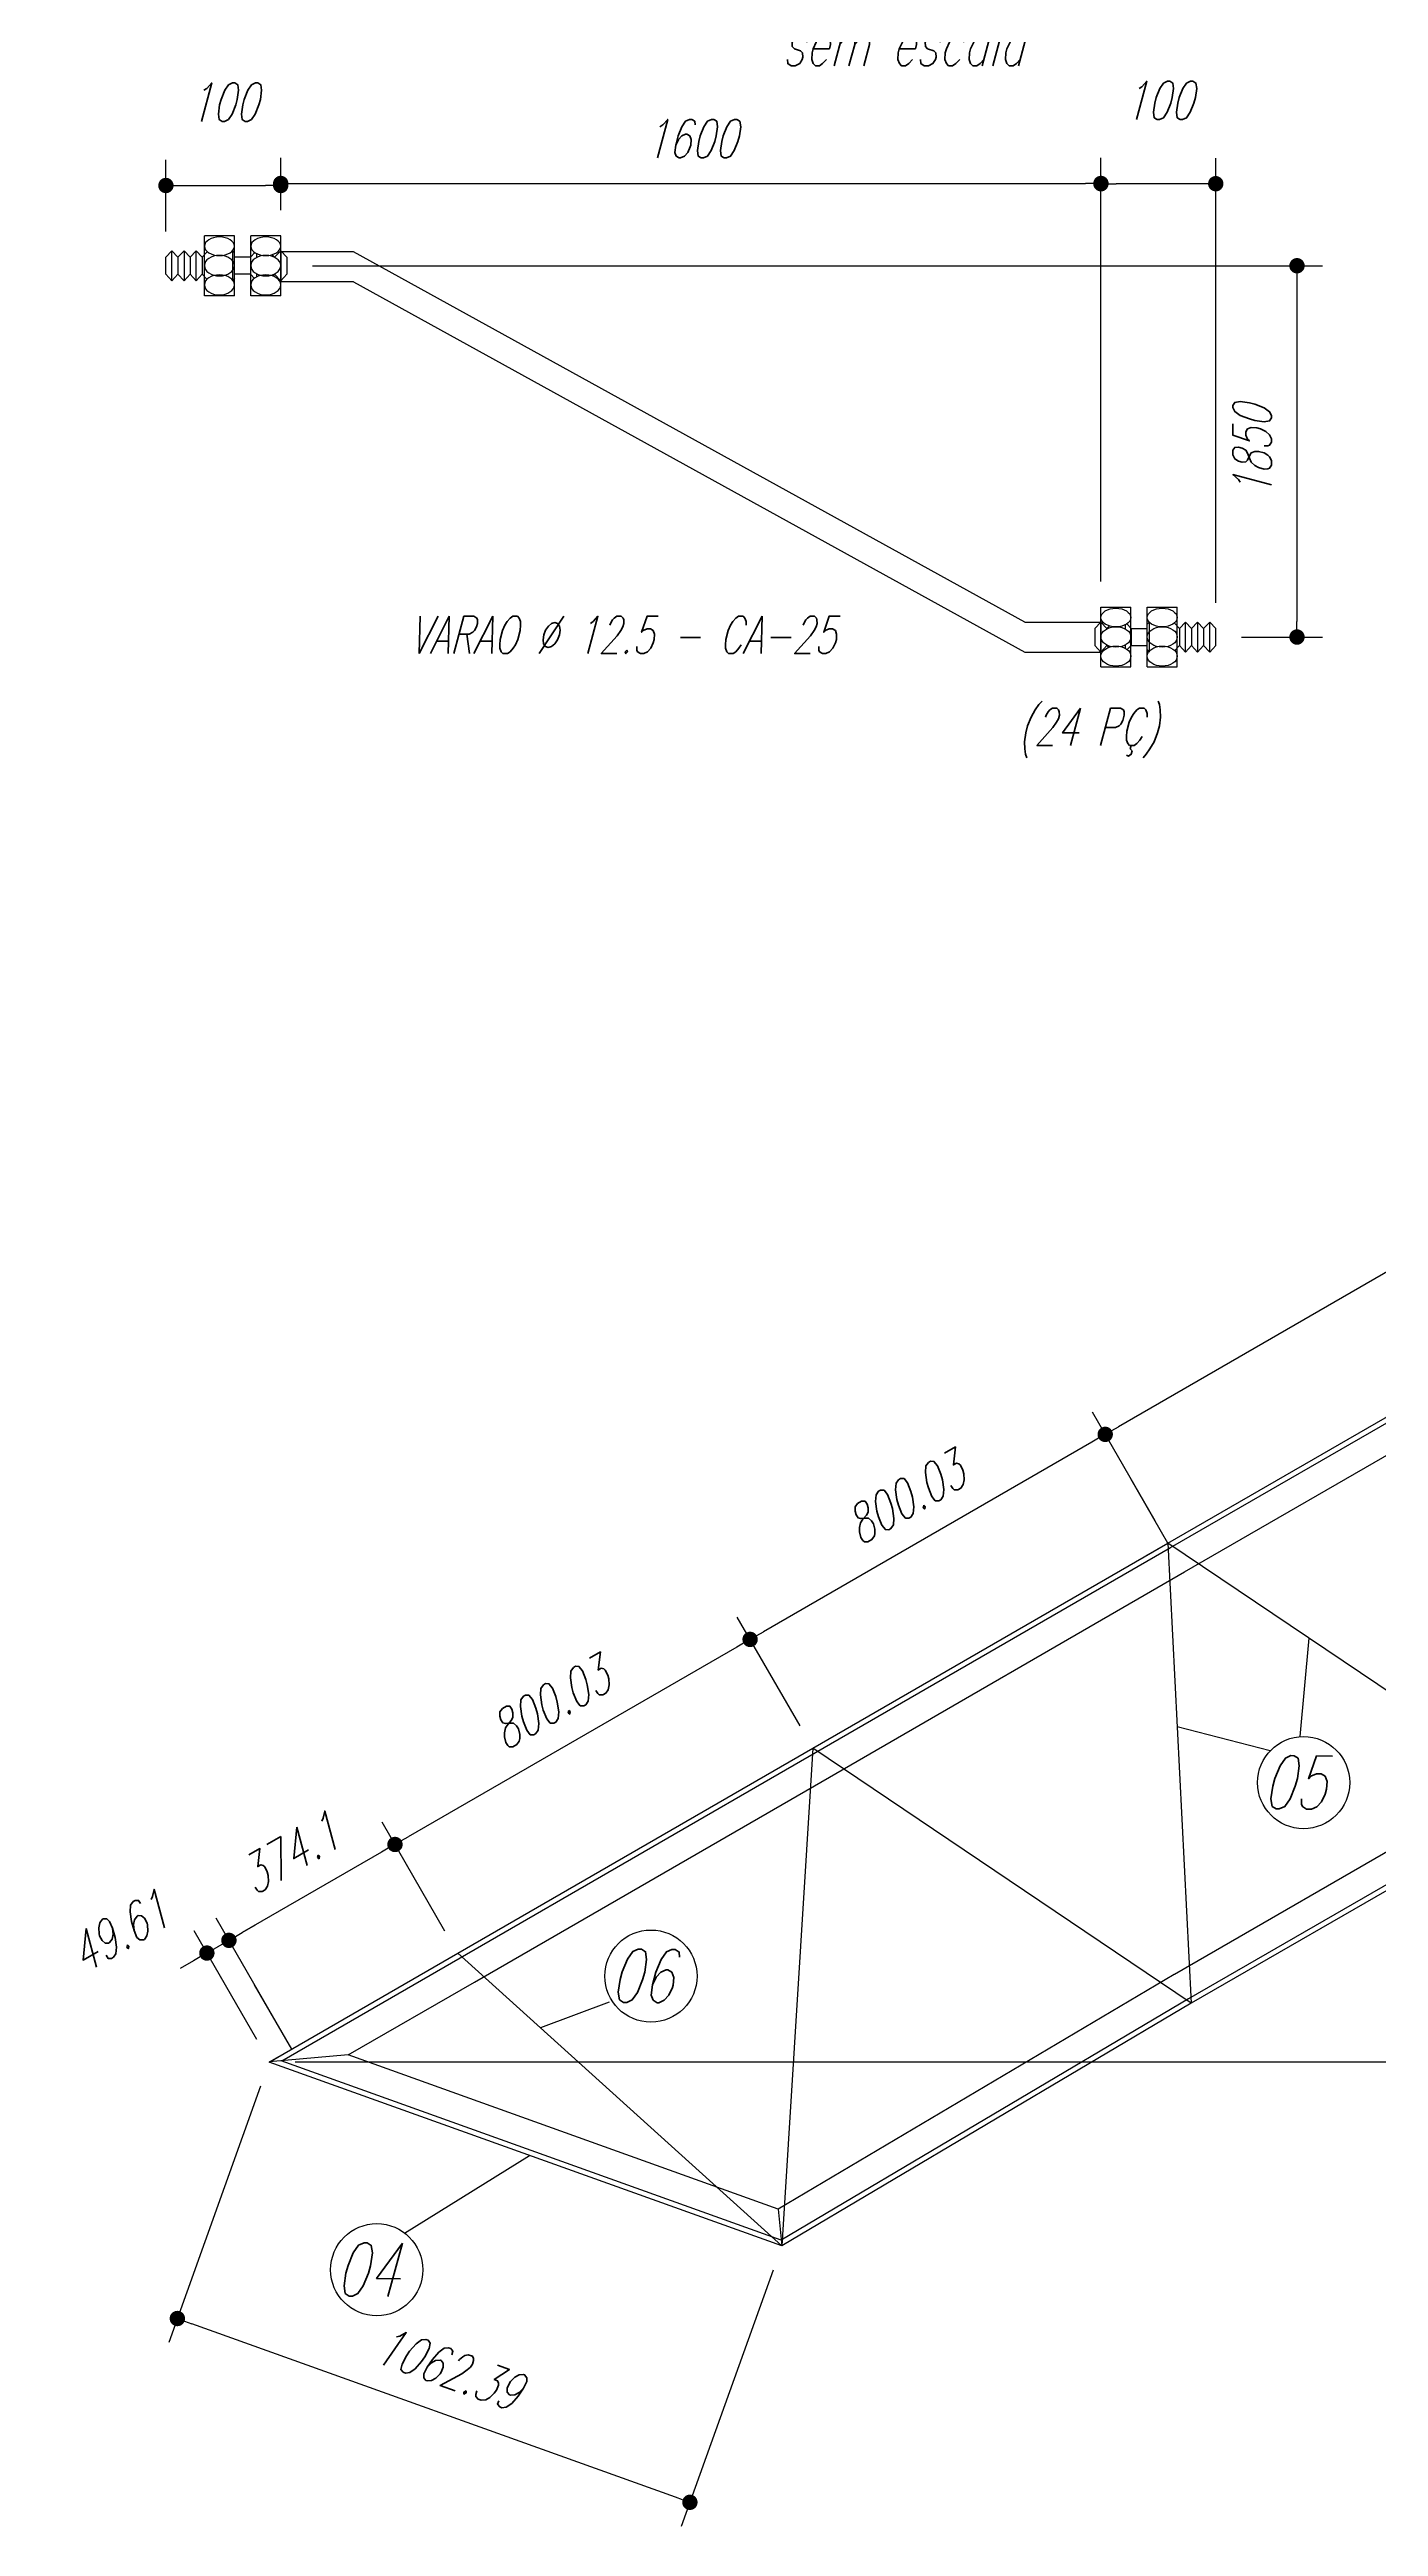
# Model space of a CAD drawing. Extents: x -187 to 453, y 281 to 902.
# Drawn here: x 382.447 to 385.04, y 458.514 to 463.345 of the extents above; entities that cross this region are included whole.
import ezdxf

# ---------------------------------------------------------------- set-up
doc = ezdxf.new("R2010")
doc.units = 0
doc.header["$MEASUREMENT"] = 0
doc.header["$PDMODE"] = 35
doc.linetypes.add('CENTER', pattern=[2, 1.25, -0.25, 0.25, -0.25])
doc.layers.get('DEFPOINTS').update_dxf_attribs({"linetype": 'CONTINUOUS'})
for name, color, linetype in [('CARGAS', 3, 'CONTINUOUS'), ('COTA', 1, 'CONTINUOUS'), ('EIXO', 6, 'CENTER'), ('FORMA', 2, 'CONTINUOUS'), ('LAYER3', 3, 'CONTINUOUS'), ('NPILAR', 4, 'CONTINUOUS'), ('PAREDE', 3, 'CONTINUOUS'), ('PINTADO', 10, 'CONTINUOUS'), ('TEXTO1', 1, 'CONTINUOUS')]:
    doc.layers.add(name, color=color, linetype=linetype)
doc.styles.add('E120', font='romans.shx', dxfattribs={"width": 0.7, "oblique": 15, "height": 0.15})
doc.styles.add('E140', font='romans.shx', dxfattribs={"width": 0.7, "oblique": 15, "height": 0.175})
doc.styles.add('style1', font='romans.shx', dxfattribs={"width": 0.7, "oblique": 15, "height": 0.05})
doc.dimstyles.get("Standard").update_dxf_attribs({"dimtxt": 0.18, "dimasz": 0.18, "dimexe": 0.18, "dimexo": 0.0625, "dimgap": 0.09, "dimtad": 0, "dimtih": 1, "dimtoh": 1, "dimdec": 4, "dimzin": 0, "dimdsep": 46, "dimtxsty": 'Standard', "dimcen": 0.09, "dimadec": 0, "dimazin": 0, "dimtfac": 1, "dimtdec": 4, "dimtofl": 0, "dimtmove": 0, "dimatfit": 3, "dimfxl": 1, "dimtolj": 1, "dimtzin": 0, "dimarcsym": 0})

# ---------------------------------------------------------------- blocks, each defined once
blk = doc.blocks.new('DOT')
at = {"layer": 'CARGAS', "color": 0, "linetype": 'ByBlock'}
blk.add_line((-0.5, 0), (-1, 0), dxfattribs=at)
at = {"layer": 'CARGAS', "color": 0, "linetype": 'ByBlock', "const_width": 0.5}
blk.add_lwpolyline([(-0.25, 0, 1), (0.25, 0, 1)], format="xyb", close=True, dxfattribs=at)
blk = doc.blocks.new('*D4')
at = {"layer": 'COTA', "linetype": 'Continuous', "lineweight": -2, "transparency": 16777216}
for p, q in [((386.683, 461.6754), (386.5605, 461.8876)), ((386.5596, 461.8292), (384.5329, 460.6593)), ((384.6044, 460.4755), (384.4819, 460.6876))]:
    blk.add_line(p, q, dxfattribs=at)
at = {"layer": 'DEFPOINTS', "color": 0, "linetype": 'Continuous', "transparency": 16777216}
for p in [(386.708, 461.6321), (384.5069, 460.6443), (384.6294, 460.4322)]:
    blk.add_point(p, dxfattribs=at)
at = {"layer": 'COTA', "linetype": 'Continuous', "lineweight": -2, "transparency": 16777216, "xscale": 0.03, "yscale": 0.03, "zscale": 0.03}
for p, rotation in [((386.5855, 461.8442), 29.99644843980676), ((384.5069, 460.6443), 209.9964484398068)]:
    blk.add_blockref('DOT', p, dxfattribs=dict(at, rotation=rotation))
at = {"layer": 'COTA', "color": 2, "linetype": 'Continuous', "transparency": 16777216, "insert": (385.5025, 461.3201), "char_height": 0.075, "attachment_point": 5, "rotation": 29.9964, "style": 'style1'}
blk.add_mtext('\\A1;2400.09', dxfattribs=at)
blk = doc.blocks.new('*D5')
at = {"layer": 'COTA', "linetype": 'Continuous', "lineweight": -2, "transparency": 16777216}
for p, q in [((382.8947, 459.4885), (382.7722, 459.7007)), ((382.8517, 459.4637), (382.7292, 459.6759)), ((382.7972, 459.6574), (382.7542, 459.6326)), ((382.8232, 459.6724), (382.8492, 459.6874)), ((382.7282, 459.6176), (382.7023, 459.6026))]:
    blk.add_line(p, q, dxfattribs=at)
at = {"layer": 'DEFPOINTS', "color": 0, "linetype": 'Continuous', "transparency": 16777216}
for p in [(382.7542, 459.6326), (382.8767, 459.4204), (382.9197, 459.4452)]:
    blk.add_point(p, dxfattribs=at)
at = {"layer": 'COTA', "linetype": 'Continuous', "lineweight": -2, "transparency": 16777216, "xscale": 0.03, "yscale": 0.03, "zscale": 0.03}
for p, rotation in [((382.7542, 459.6326), 29.99644843980677), ((382.7972, 459.6574), 209.9964484398068)]:
    blk.add_blockref('DOT', p, dxfattribs=dict(at, rotation=rotation))
at = {"layer": 'COTA', "color": 2, "linetype": 'Continuous', "transparency": 16777216, "insert": (382.5825, 459.6737), "char_height": 0.075, "attachment_point": 5, "rotation": 29.9964, "style": 'style1'}
blk.add_mtext('\\A1;49.61', dxfattribs=at)
blk = doc.blocks.new('*D15')
at = {"layer": 'COTA', "linetype": 'Continuous', "lineweight": -2, "transparency": 16777216}
for p, q in [((395.8268, 465.5352), (396.5202, 465.5352)), ((396.4702, 465.5052), (396.4702, 459.4502)), ((382.9264, 459.4202), (396.5202, 459.4202))]:
    blk.add_line(p, q, dxfattribs=at)
at = {"layer": 'DEFPOINTS', "color": 0, "linetype": 'Continuous', "transparency": 16777216}
for p in [(395.7768, 465.5352), (382.8764, 459.4202), (396.4702, 459.4202)]:
    blk.add_point(p, dxfattribs=at)
at = {"layer": 'COTA', "linetype": 'Continuous', "lineweight": -2, "transparency": 16777216, "xscale": 0.03, "yscale": 0.03, "zscale": 0.03}
for p, rotation in [((396.4702, 465.5352), 90), ((396.4702, 459.4202), 270)]:
    blk.add_blockref('DOT', p, dxfattribs=dict(at, rotation=rotation))
at = {"layer": 'COTA', "color": 2, "linetype": 'Continuous', "transparency": 16777216, "insert": (396.3827, 462.4777), "char_height": 0.075, "attachment_point": 5, "rotation": 90, "style": 'style1'}
blk.add_mtext('\\A1;6114.95', dxfattribs=at)
blk = doc.blocks.new('*D16')
at = {"layer": 'COTA', "linetype": 'Continuous', "lineweight": -2, "transparency": 16777216}
for p, q in [((384.6044, 460.4755), (384.4819, 460.6876)), ((384.4809, 460.6293), (383.84, 460.2594)), ((383.9115, 460.0755), (383.7891, 460.2877))]:
    blk.add_line(p, q, dxfattribs=at)
at = {"layer": 'DEFPOINTS', "color": 0, "linetype": 'Continuous', "transparency": 16777216}
for p in [(384.6294, 460.4322), (383.8141, 460.2444), (383.9365, 460.0322)]:
    blk.add_point(p, dxfattribs=at)
at = {"layer": 'COTA', "linetype": 'Continuous', "lineweight": -2, "transparency": 16777216, "xscale": 0.03, "yscale": 0.03, "zscale": 0.03}
for p, rotation in [((384.5069, 460.6443), 29.99644843984241), ((383.8141, 460.2444), 209.9964484398423)]:
    blk.add_blockref('DOT', p, dxfattribs=dict(at, rotation=rotation))
at = {"layer": 'COTA', "color": 2, "linetype": 'Continuous', "transparency": 16777216, "insert": (384.1167, 460.5201), "char_height": 0.075, "attachment_point": 5, "rotation": 29.9964, "style": 'style1'}
blk.add_mtext('\\A1;800.03', dxfattribs=at)
blk = doc.blocks.new('*D17')
at = {"layer": 'COTA', "linetype": 'Continuous', "lineweight": -2, "transparency": 16777216}
for p, q in [((383.9115, 460.0755), (383.7891, 460.2877)), ((383.7881, 460.2294), (383.1472, 459.8594)), ((383.2186, 459.6756), (383.0962, 459.8877))]:
    blk.add_line(p, q, dxfattribs=at)
at = {"layer": 'DEFPOINTS', "color": 0, "linetype": 'Continuous', "transparency": 16777216}
for p in [(383.9365, 460.0322), (383.1212, 459.8444), (383.2436, 459.6323)]:
    blk.add_point(p, dxfattribs=at)
at = {"layer": 'COTA', "linetype": 'Continuous', "lineweight": -2, "transparency": 16777216, "xscale": 0.03, "yscale": 0.03, "zscale": 0.03}
for p, rotation in [((383.8141, 460.2444), 29.99644843981107), ((383.1212, 459.8444), 209.996448439811)]:
    blk.add_blockref('DOT', p, dxfattribs=dict(at, rotation=rotation))
at = {"layer": 'COTA', "color": 2, "linetype": 'Continuous', "transparency": 16777216, "insert": (383.4239, 460.1201), "char_height": 0.075, "attachment_point": 5, "rotation": 29.9964, "style": 'style1'}
blk.add_mtext('\\A1;800.03', dxfattribs=at)
blk = doc.blocks.new('*D18')
at = {"layer": 'COTA', "linetype": 'Continuous', "lineweight": -2, "transparency": 16777216}
for p, q in [((383.2186, 459.6756), (383.0962, 459.8877)), ((383.0952, 459.8294), (382.8232, 459.6724)), ((382.8947, 459.4885), (382.7722, 459.7007))]:
    blk.add_line(p, q, dxfattribs=at)
at = {"layer": 'DEFPOINTS', "color": 0, "linetype": 'Continuous', "transparency": 16777216}
for p in [(382.7972, 459.6574), (383.2436, 459.6323), (382.9197, 459.4452)]:
    blk.add_point(p, dxfattribs=at)
at = {"layer": 'COTA', "linetype": 'Continuous', "lineweight": -2, "transparency": 16777216, "xscale": 0.03, "yscale": 0.03, "zscale": 0.03}
for p, rotation in [((383.1212, 459.8444), 29.99644843980292), ((382.7972, 459.6574), 209.9964484398029)]:
    blk.add_blockref('DOT', p, dxfattribs=dict(at, rotation=rotation))
at = {"layer": 'COTA', "color": 2, "linetype": 'Continuous', "transparency": 16777216, "insert": (382.9154, 459.8266), "char_height": 0.075, "attachment_point": 5, "rotation": 29.9964, "style": 'style1'}
blk.add_mtext('\\A1;374.1', dxfattribs=at)
blk = doc.blocks.new('*D66')
at = {"layer": 'COTA', "linetype": 'Continuous', "lineweight": -2, "transparency": 16777216}
for p, q in [((384.4986, 462.3079), (384.4986, 463.1337)), ((384.7226, 462.266), (384.7226, 463.1337)), ((384.6926, 463.0837), (384.5286, 463.0837))]:
    blk.add_line(p, q, dxfattribs=at)
at = {"layer": 'DEFPOINTS', "color": 0, "linetype": 'Continuous', "transparency": 16777216}
for p in [(384.4986, 463.0837), (384.4986, 462.2579), (384.7226, 462.216)]:
    blk.add_point(p, dxfattribs=at)
at = {"layer": 'COTA', "linetype": 'Continuous', "lineweight": -2, "transparency": 16777216, "xscale": 0.03, "yscale": 0.03, "zscale": 0.03, "rotation": 180}
blk.add_blockref('DOT', (384.4986, 463.0837), dxfattribs=at)
at = {"layer": 'COTA', "linetype": 'Continuous', "lineweight": -2, "transparency": 16777216, "xscale": 0.03, "yscale": 0.03, "zscale": 0.03}
blk.add_blockref('DOT', (384.7226, 463.0837), dxfattribs=at)
at = {"layer": 'COTA', "color": 2, "linetype": 'Continuous', "transparency": 16777216, "insert": (384.6106, 463.2462), "char_height": 0.075, "attachment_point": 5, "style": 'style1'}
blk.add_mtext('\\A1;100', dxfattribs=at)
blk = doc.blocks.new('*D67')
at = {"layer": 'COTA', "linetype": 'Continuous', "lineweight": -2, "transparency": 16777216}
for p, q in [((382.6743, 462.9902), (382.6743, 463.1302)), ((382.8983, 463.0321), (382.8983, 463.1302)), ((382.7043, 463.0802), (382.8683, 463.0802))]:
    blk.add_line(p, q, dxfattribs=at)
at = {"layer": 'DEFPOINTS', "color": 0, "linetype": 'Continuous', "transparency": 16777216}
for p in [(382.8983, 463.0802), (382.8983, 462.9821), (382.6743, 462.9402)]:
    blk.add_point(p, dxfattribs=at)
at = {"layer": 'COTA', "linetype": 'Continuous', "lineweight": -2, "transparency": 16777216, "xscale": 0.03, "yscale": 0.03, "zscale": 0.03, "rotation": 180}
blk.add_blockref('DOT', (382.6743, 463.0802), dxfattribs=at)
at = {"layer": 'COTA', "linetype": 'Continuous', "lineweight": -2, "transparency": 16777216, "xscale": 0.03, "yscale": 0.03, "zscale": 0.03}
blk.add_blockref('DOT', (382.8983, 463.0802), dxfattribs=at)
at = {"layer": 'COTA', "color": 2, "linetype": 'Continuous', "transparency": 16777216, "insert": (382.7863, 463.2427), "char_height": 0.075, "attachment_point": 5, "style": 'style1'}
blk.add_mtext('\\A1;100', dxfattribs=at)
blk = doc.blocks.new('*D68')
at = {"layer": 'COTA', "linetype": 'Continuous', "lineweight": -2, "transparency": 16777216}
for p, q in [((382.8983, 463.0908), (382.8983, 463.1342)), ((384.4986, 462.3983), (384.4986, 463.1342)), ((382.9283, 463.0842), (384.4686, 463.0842))]:
    blk.add_line(p, q, dxfattribs=at)
at = {"layer": 'DEFPOINTS', "color": 0, "linetype": 'Continuous', "transparency": 16777216}
for p in [(384.4986, 463.0842), (382.8983, 463.0408), (384.4986, 462.3483)]:
    blk.add_point(p, dxfattribs=at)
at = {"layer": 'COTA', "linetype": 'Continuous', "lineweight": -2, "transparency": 16777216, "xscale": 0.03, "yscale": 0.03, "zscale": 0.03, "rotation": 180}
blk.add_blockref('DOT', (382.8983, 463.0842), dxfattribs=at)
at = {"layer": 'COTA', "linetype": 'Continuous', "lineweight": -2, "transparency": 16777216, "xscale": 0.03, "yscale": 0.03, "zscale": 0.03}
blk.add_blockref('DOT', (384.4986, 463.0842), dxfattribs=at)
at = {"layer": 'COTA', "color": 2, "linetype": 'Continuous', "transparency": 16777216, "insert": (383.6984, 463.1717), "char_height": 0.075, "attachment_point": 5, "style": 'style1'}
blk.add_mtext('\\A1;1600', dxfattribs=at)
blk = doc.blocks.new('*D72')
at = {"layer": 'COTA', "linetype": 'Continuous', "lineweight": -2, "transparency": 16777216}
for p, q in [((382.96, 462.9237), (384.9311, 462.9237)), ((384.8811, 462.8937), (384.8811, 462.2295)), ((384.7726, 462.1995), (384.9311, 462.1995))]:
    blk.add_line(p, q, dxfattribs=at)
at = {"layer": 'DEFPOINTS', "color": 0, "linetype": 'Continuous', "transparency": 16777216}
for p in [(382.91, 462.9237), (384.7226, 462.1995), (384.8811, 462.1995)]:
    blk.add_point(p, dxfattribs=at)
at = {"layer": 'COTA', "linetype": 'Continuous', "lineweight": -2, "transparency": 16777216, "xscale": 0.03, "yscale": 0.03, "zscale": 0.03}
for p, rotation in [((384.8811, 462.9237), 90), ((384.8811, 462.1995), 270)]:
    blk.add_blockref('DOT', p, dxfattribs=dict(at, rotation=rotation))
at = {"layer": 'COTA', "color": 2, "linetype": 'Continuous', "transparency": 16777216, "insert": (384.7936, 462.5616), "char_height": 0.075, "attachment_point": 5, "rotation": 90, "style": 'style1'}
blk.add_mtext('\\A1;1850', dxfattribs=at)
blk = doc.blocks.new('*D106')
at = {"layer": 'COTA', "linetype": 'Continuous', "lineweight": -2, "transparency": 16777216}
for p, q in [((382.859, 459.3729), (382.6797, 458.8728)), ((383.8591, 459.0143), (383.6797, 458.5142)), ((383.6684, 458.5714), (382.7248, 458.9097))]:
    blk.add_line(p, q, dxfattribs=at)
at = {"layer": 'DEFPOINTS', "color": 0, "linetype": 'Continuous', "transparency": 16777216}
for p in [(382.8759, 459.42), (383.8759, 459.0614), (382.6966, 458.9198)]:
    blk.add_point(p, dxfattribs=at)
at = {"layer": 'COTA', "linetype": 'Continuous', "lineweight": -2, "transparency": 16777216, "xscale": 0.03, "yscale": 0.03, "zscale": 0.03}
for p, rotation in [((382.6966, 458.9198), 160.2732837869442), ((383.6966, 458.5613), 340.2732837869442)]:
    blk.add_blockref('DOT', p, dxfattribs=dict(at, rotation=rotation))
at = {"layer": 'COTA', "color": 2, "linetype": 'Continuous', "transparency": 16777216, "insert": (383.2261, 458.8229), "char_height": 0.075, "attachment_point": 5, "rotation": 340.2733, "style": 'style1'}
blk.add_mtext('\\A1;1062.39', dxfattribs=at)

msp = doc.modelspace()

# ---------------------------------------------------------------- linework, layer by layer
at = {"layer": 'COTA', "linetype": 'Continuous'}
for p, q in [((384.88740996, 460.05468922), (384.90456569, 460.24665398)), ((384.82862469, 460.02677564), (384.64742393, 460.07383799)), ((383.53892286, 459.53659698), (383.40483847, 459.48671184)), ((383.14007003, 459.08648047), (383.38356346, 459.23792742))]:
    msp.add_line(p, q, dxfattribs=at)
at = {"layer": 'EIXO', "color": 6, "linetype": 'ByBlock', "ltscale": 0.5}
for centre in [(384.89397199, 459.96501285), (383.62063902, 459.58765102), (383.08560666, 459.01493571)]:
    msp.add_circle(centre, 0.08991614, dxfattribs=at)
at = {"layer": 'FORMA', "linetype": 'ByBlock'}
for p, q in [((382.80782962, 462.86531017), (382.80782962, 462.98212895)), ((382.83984265, 462.86531017), (382.83984265, 462.98212895)), ((382.839314, 462.94020412), (382.80782962, 462.94020412)), ((382.839314, 462.907235), (382.80782962, 462.907235)), ((384.55701615, 462.14110839), (384.55701615, 462.25792716)), ((384.58902918, 462.14110839), (384.58902918, 462.25792716)), ((384.5575448, 462.21600233), (384.58902918, 462.21600233)), ((384.5575448, 462.18303322), (384.58902918, 462.18303322))]:
    msp.add_line(p, q, dxfattribs=at)
at = {"layer": 'FORMA', "linetype": 'Continuous'}
for p, q in [((384.62938261, 460.43220133), (385.32225507, 460.83217417)), ((384.63438227, 460.42354043), (385.32725473, 460.82351326)), ((384.66188041, 460.37590545), (385.35475286, 460.77587828)), ((383.93651016, 460.0322285), (384.62938261, 460.43220133)), ((383.94150982, 460.02356759), (384.63438227, 460.42354043)), ((385.36744418, 459.93454948), (384.62938261, 460.43220133)), ((384.62938261, 460.43220133), (384.67457236, 459.53457556)), ((383.96900795, 459.97593261), (384.66188041, 460.37590545)), ((383.24363771, 459.63225566), (383.93651016, 460.0322285)), ((383.93651016, 460.0322285), (383.87593066, 459.06137538)), ((384.67457236, 459.53457556), (383.93651016, 460.0322285)), ((383.24863737, 459.62359476), (383.94150982, 460.02356759)), ((385.3349463, 459.99084531), (384.64207448, 459.59087139)), ((383.2761355, 459.57595978), (383.96900795, 459.97593261)), ((385.36244451, 459.94321038), (384.66957268, 459.54323645)), ((385.36744418, 459.93454948), (384.67457236, 459.53457556)), ((382.87589121, 459.41996751), (383.24363771, 459.63225566)), ((382.90021376, 459.42246109), (383.24863737, 459.62359476)), ((383.87593066, 459.06137538), (383.24363771, 459.63225566)), ((383.02988135, 459.43380523), (383.2761355, 459.57595978)), ((384.64143747, 459.59049883), (383.86909561, 459.13288147)), ((384.66947468, 459.54317914), (383.87487912, 459.07237631)), ((384.67457236, 459.53457556), (383.87593066, 459.06137538)), ((383.87593066, 459.06137538), (382.87589121, 459.41996751)), ((383.02988135, 459.43380523), (382.87663783, 459.42039852)), ((383.87487912, 459.07237631), (382.89888832, 459.42234513)), ((383.86909561, 459.13288147), (383.02988135, 459.43380523)), ((383.86909561, 459.13288147), (383.87593066, 459.06137538))]:
    msp.add_line(p, q, dxfattribs=at)
at = {"layer": 'LAYER3', "linetype": 'Continuous'}
for points in [[(384.58608297, 460.40719457), (384.62938261, 460.43220133), (384.556863, 460.55777029)], [(382.87635788, 459.42020879), (382.91965753, 459.44521555), (382.84713791, 459.57078451)]]:
    msp.add_lwpolyline(points, dxfattribs=at)
at = {"layer": 'NPILAR', "ltscale": 0.5, "extrusion": (0, 0, -1)}
for centre, ratio in [((382.77870525, 462.96172292), 0.6220551187), ((382.86912767, 462.96172292), 0.6220551187), ((382.77862493, 462.92389928), 0.6855584596), ((382.86904735, 462.92389928), 0.6855584596), ((382.77862493, 462.88643715), 0.6695131768), ((382.86904735, 462.88643715), 0.6695131768)]:
    msp.add_ellipse(centre, major_axis=(0.02920469, 0), ratio=ratio, dxfattribs=at)
at = {"layer": 'NPILAR', "ltscale": 0.5}
for centre, ratio in [((384.52773113, 462.23752114), 0.6220551187), ((384.61815355, 462.23752114), 0.6220551187), ((384.52781145, 462.1996975), 0.6855584596), ((384.61823387, 462.1996975), 0.6855584596), ((384.52781145, 462.16223536), 0.6695131768), ((384.61823387, 462.16223536), 0.6695131768)]:
    msp.add_ellipse(centre, major_axis=(-0.02920469, 0), ratio=ratio, dxfattribs=at)
at = {"layer": 'PAREDE', "ltscale": 0.5}
for p, q in [((382.6742875, 462.94020412), (382.6860751, 462.95292425)), ((382.6742875, 462.907235), (382.6742875, 462.94020412)), ((382.69786271, 462.94020412), (382.6860751, 462.95292425)), ((382.6860751, 462.89451487), (382.6860751, 462.95292425)), ((382.69786271, 462.94020412), (382.70965032, 462.95292425)), ((382.69786271, 462.94020412), (382.69786271, 462.907235)), ((382.72143793, 462.94020412), (382.70965032, 462.95292425)), ((382.70965032, 462.95292425), (382.70965032, 462.89451487)), ((382.72143793, 462.94020412), (382.73322553, 462.95292425)), ((382.72143793, 462.94020412), (382.72143793, 462.907235)), ((382.74501314, 462.94020412), (382.73322553, 462.95292425)), ((382.73322553, 462.89451487), (382.73322553, 462.95292425)), ((382.74501314, 462.94020412), (382.75506746, 462.95105384)), ((382.74501314, 462.94020412), (382.74501314, 462.907235)), ((382.80782962, 462.94873899), (382.80395118, 462.95292425)), ((382.80395118, 462.95292425), (382.80395118, 462.89451487)), ((382.839314, 462.94020412), (382.84777181, 462.94933103)), ((382.839314, 462.94020412), (382.839314, 462.907235)), ((382.85110161, 462.94742952), (382.85110161, 462.93969489)), ((382.86029733, 462.94300105), (382.85866582, 462.94476163)), ((382.87467682, 462.94354532), (382.87467682, 462.94388695)), ((382.88646443, 462.94020412), (382.88171449, 462.94532984)), ((382.88646443, 462.94020412), (382.89825204, 462.95292425)), ((382.88646443, 462.94020412), (382.88646443, 462.93997061)), ((382.91003965, 462.94020412), (382.89825204, 462.95292425)), ((382.89825204, 462.95292425), (382.89825204, 462.89451487)), ((382.91003965, 462.94020412), (382.91003965, 462.907235)), ((382.6742875, 462.907235), (382.6860751, 462.89451487)), ((382.69786271, 462.907235), (382.6860751, 462.89451487)), ((382.69786271, 462.907235), (382.70965032, 462.89451487)), ((382.72143793, 462.907235), (382.70965032, 462.89451487)), ((382.72143793, 462.907235), (382.73322553, 462.89451487)), ((382.74501314, 462.907235), (382.73322553, 462.89451487)), ((382.74501314, 462.907235), (382.75427874, 462.8972364)), ((382.80782962, 462.89870013), (382.80395118, 462.89451487)), ((382.839314, 462.907235), (382.84682809, 462.89912647)), ((382.85110161, 462.90810367), (382.85110161, 462.90186306)), ((382.88646443, 462.907235), (382.88308153, 462.90358447)), ((382.88646443, 462.90782795), (382.88646443, 462.907235)), ((382.88646443, 462.907235), (382.89825204, 462.89451487)), ((382.91003965, 462.907235), (382.89825204, 462.89451487)), ((384.48681915, 462.21600233), (384.49860676, 462.22872247)), ((384.48681915, 462.21600233), (384.48681915, 462.18303322)), ((384.51039437, 462.21600233), (384.49860676, 462.22872247)), ((384.49860676, 462.22872247), (384.49860676, 462.17031308)), ((384.51039437, 462.21600233), (384.51514431, 462.22112805)), ((384.51039437, 462.21600233), (384.51039437, 462.21576882)), ((384.52218197, 462.21934354), (384.52218197, 462.21968517)), ((384.53656147, 462.21879927), (384.53819298, 462.22055985)), ((384.54575719, 462.22322773), (384.54575719, 462.21549311)), ((384.5575448, 462.21600233), (384.54908698, 462.22512925)), ((384.5575448, 462.21600233), (384.5575448, 462.18303322)), ((384.58902918, 462.2245372), (384.59290762, 462.22872247)), ((384.59290762, 462.22872247), (384.59290762, 462.17031308)), ((384.65184566, 462.21600233), (384.64179134, 462.22685205)), ((384.65184566, 462.21600233), (384.66363326, 462.22872247)), ((384.65184566, 462.21600233), (384.65184566, 462.18303322)), ((384.67542087, 462.21600233), (384.66363326, 462.22872247)), ((384.66363326, 462.17031308), (384.66363326, 462.22872247)), ((384.67542087, 462.21600233), (384.68720848, 462.22872247)), ((384.67542087, 462.21600233), (384.67542087, 462.18303322)), ((384.69899609, 462.21600233), (384.68720848, 462.22872247)), ((384.68720848, 462.22872247), (384.68720848, 462.17031308)), ((384.69899609, 462.21600233), (384.71078369, 462.22872247)), ((384.69899609, 462.21600233), (384.69899609, 462.18303322)), ((384.7225713, 462.21600233), (384.71078369, 462.22872247)), ((384.71078369, 462.17031308), (384.71078369, 462.22872247)), ((384.7225713, 462.18303322), (384.7225713, 462.21600233)), ((384.48681915, 462.18303322), (384.49860676, 462.17031308)), ((384.51039437, 462.18303322), (384.49860676, 462.17031308)), ((384.51039437, 462.18362617), (384.51039437, 462.18303322)), ((384.51039437, 462.18303322), (384.51377727, 462.17938269)), ((384.54575719, 462.18390189), (384.54575719, 462.17766128)), ((384.5575448, 462.18303322), (384.55003071, 462.17492469)), ((384.58902918, 462.17449835), (384.59290762, 462.17031308)), ((384.65184566, 462.18303322), (384.64258006, 462.17303461)), ((384.65184566, 462.18303322), (384.66363326, 462.17031308)), ((384.67542087, 462.18303322), (384.66363326, 462.17031308)), ((384.67542087, 462.18303322), (384.68720848, 462.17031308)), ((384.69899609, 462.18303322), (384.68720848, 462.17031308)), ((384.69899609, 462.18303322), (384.71078369, 462.17031308)), ((384.7225713, 462.18303322), (384.71078369, 462.17031308))]:
    msp.add_line(p, q, dxfattribs=at)
at = {"layer": 'PAREDE', "color": 2, "ltscale": 0.5}
for p, q in [((383.04016265, 462.95067608), (382.89805729, 462.95067608)), ((384.34998798, 462.22872247), (383.04016265, 462.95067608)), ((383.04016265, 462.8922667), (382.89805729, 462.8922667)), ((383.04016265, 462.8922667), (384.34998798, 462.17031308)), ((384.34998798, 462.22872247), (384.49860676, 462.22872247)), ((384.34998798, 462.17031308), (384.49860676, 462.17031308))]:
    msp.add_line(p, q, dxfattribs=at)
at = {"layer": 'PINTADO', "ltscale": 0.5}
for p, q in [((382.74942023, 462.86531017), (382.74942023, 462.98212895)), ((382.80782962, 462.98212895), (382.74942023, 462.98212895)), ((382.89825204, 462.98212895), (382.83984265, 462.98212895)), ((382.89825204, 462.86531017), (382.89825204, 462.98212895)), ((382.80782962, 462.86531017), (382.74942023, 462.86531017)), ((382.89825204, 462.86531017), (382.83984265, 462.86531017)), ((384.49860676, 462.14110839), (384.49860676, 462.25792716)), ((384.49860676, 462.25792716), (384.55701615, 462.25792716)), ((384.58902918, 462.25792716), (384.64743856, 462.25792716)), ((384.64743856, 462.14110839), (384.64743856, 462.25792716)), ((384.49860676, 462.14110839), (384.55701615, 462.14110839)), ((384.58902918, 462.14110839), (384.64743856, 462.14110839))]:
    msp.add_line(p, q, dxfattribs=at)

# ---------------------------------------------------------------- texts
at = {"layer": 'NPILAR', "color": 3, "style": 'E140', "oblique": 15, "width": 0.7}
msp.add_text('sem escala', height=0.087500063, dxfattribs=at).set_placement((383.87575161, 463.31376369))
at = {"layer": 'NPILAR', "color": 3, "style": 'E120', "oblique": 15, "width": 0.7}
for s, p in [('05', (384.81225583, 459.9139588)), ('06', (383.53892286, 459.53659698)), ('04', (383.0038905, 458.96388166))]:
    msp.add_text(s, height=0.104155032, rotation=359.50903442, dxfattribs=at).set_placement(p)
at = {"layer": 'TEXTO1', "style": 'E120', "oblique": 15, "width": 0.7}
for s, height, p in [('VARAO %%C 12.5 - CA-25', 0.0726568966, (383.14879585, 462.16723987)), ('(24 PÇ)', 0.072656897, (384.33652773, 461.98816246))]:
    msp.add_text(s, height=height, dxfattribs=at).set_placement(p)

# ---------------------------------------------------------------- dimensions: what is measured, and where the dimension line sits
at = {"layer": 'COTA', "linetype": 'Continuous'}
for base, p1, p2, angle, picture, middle in [((396.47023498, 459.42020879), (395.7767735, 465.53515621), (382.87635788, 459.42020879), 90, '*D15', (396.38273498, 462.4776825)), ((384.50692818, 460.64432901), (386.70799997, 461.63211984), (384.62938261, 460.43220133), 29.99644844, '*D4', (385.50249155, 461.32006819))]:
    dim = msp.add_linear_dim(base=base, p1=p1, p2=p2, angle=angle, dimstyle='Standard', override={"dimscale": 0.05, "dimtxt": 0.125, "dimasz": 0.6, "dimexe": 1, "dimexo": 1, "dimgap": 1, "dimtad": 1, "dimtih": 0, "dimtoh": 0, "dimdec": 2, "dimlfac": 1000, "dimzin": 12, "dimtxsty": 'style1', "dimblk1": 'DOT', "dimblk2": 'DOT', "dimsah": 1, "dimcen": 0.3, "dimclrd": 256, "dimclre": 256, "dimclrt": 2, "dimadec": 2, "dimtofl": 1, "dimtmove": 2, "dimldrblk": 'DOT', "dimtvp": 1, "dimtzin": 12}, dxfattribs=at)
    dim.commit()
    dim.dimension.update_dxf_attribs({"geometry": picture, "text_midpoint": middle})
for base, p1, p2, text, picture, middle in [((382.89825204, 463.0802096), (382.6742875, 462.94020412), (382.89825204, 462.98212895), '100', '*D67', (382.78626977, 463.2427096)), ((384.49860676, 463.0842217), (382.89825204, 463.04084239), (384.49860676, 462.34831096), '1600', '*D68', (383.6984294, 463.1717217))]:
    dim = msp.add_linear_dim(base=base, p1=p1, p2=p2, text=text, dimstyle='Standard', override={"dimscale": 0.05, "dimtxt": 0.125, "dimasz": 0.6, "dimexe": 1, "dimexo": 1, "dimgap": 1, "dimtad": 1, "dimtih": 0, "dimtoh": 0, "dimlfac": 1000, "dimzin": 12, "dimtxsty": 'style1', "dimblk1": 'DOT', "dimblk2": 'DOT', "dimsah": 1, "dimcen": 0.3, "dimclrd": 256, "dimclre": 256, "dimclrt": 2, "dimadec": 2, "dimtofl": 1, "dimtmove": 2, "dimldrblk": 'DOT', "dimtvp": 1, "dimtzin": 12}, dxfattribs=at)
    dim.commit()
    dim.dimension.update_dxf_attribs({"geometry": picture, "text_midpoint": middle})
for base, p1, p2, angle, text, picture, middle in [((384.49860676, 463.08370221), (384.7225713, 462.21600233), (384.49860676, 462.25792716), 180, '100', '*D66', (384.61058903, 463.24620221)), ((384.88107999, 462.19951778), (382.91003965, 462.92371956), (384.7225713, 462.19951778), 90, '1850', '*D72', (384.79357999, 462.56161867))]:
    dim = msp.add_linear_dim(base=base, p1=p1, p2=p2, angle=angle, text=text, dimstyle='Standard', override={"dimscale": 0.05, "dimtxt": 0.125, "dimasz": 0.6, "dimexe": 1, "dimexo": 1, "dimgap": 1, "dimtad": 1, "dimtih": 0, "dimtoh": 0, "dimlfac": 1000, "dimzin": 12, "dimtxsty": 'style1', "dimblk1": 'DOT', "dimblk2": 'DOT', "dimsah": 1, "dimcen": 0.3, "dimclrd": 256, "dimclre": 256, "dimclrt": 2, "dimadec": 2, "dimtofl": 1, "dimtmove": 2, "dimldrblk": 'DOT', "dimtvp": 1, "dimtzin": 12}, dxfattribs=at)
    dim.commit()
    dim.dimension.update_dxf_attribs({"geometry": picture, "text_midpoint": middle})
for p1, p2, distance, picture, middle in [((384.62938261, 460.43220133), (383.93651016, 460.0322285), -0.24493517, '*D16', (384.11674665, 460.52012252)), ((383.93651016, 460.0322285), (383.24363771, 459.63225566), -0.24493517, '*D17', (383.42387419, 460.12014969)), ((383.24363771, 459.63225566), (382.91965023, 459.44522818), -0.24493517, '*D18', (382.91544423, 459.82664953)), ((383.87593066, 459.06137538), (382.87589121, 459.41996751), 0.53130567, '*D106', (383.22611134, 458.82291128))]:
    dim = msp.add_aligned_dim(p1=p1, p2=p2, distance=distance, dimstyle='Standard', override={"dimscale": 0.05, "dimtxt": 0.125, "dimasz": 0.6, "dimexe": 1, "dimexo": 1, "dimgap": 1, "dimtad": 1, "dimtih": 0, "dimtoh": 0, "dimdec": 2, "dimlfac": 1000, "dimzin": 12, "dimtxsty": 'style1', "dimblk1": 'DOT', "dimblk2": 'DOT', "dimsah": 1, "dimcen": 0.3, "dimclrd": 256, "dimclre": 256, "dimclrt": 2, "dimadec": 2, "dimtofl": 1, "dimtmove": 2, "dimldrblk": 'DOT', "dimtvp": 1, "dimtzin": 12}, dxfattribs=at)
    dim.commit()
    dim.dimension.update_dxf_attribs({"geometry": picture, "text_midpoint": middle})
dim = msp.add_linear_dim(base=(382.7542285, 459.63255223), p1=(382.91965023, 459.44522818), p2=(382.87669508, 459.42040353), angle=29.99644844, dimstyle='Standard', override={"dimscale": 0.05, "dimtxt": 0.125, "dimasz": 0.6, "dimexe": 1, "dimexo": 1, "dimgap": 1, "dimtad": 1, "dimtih": 0, "dimtoh": 0, "dimdec": 2, "dimlfac": 1000, "dimzin": 12, "dimtxsty": 'style1', "dimblk1": 'DOT', "dimblk2": 'DOT', "dimsah": 1, "dimcen": 0.3, "dimclrd": 256, "dimclre": 256, "dimclrt": 2, "dimadec": 2, "dimtofl": 1, "dimtmove": 2, "dimldrblk": 'DOT', "dimtvp": 1, "dimtzin": 12}, dxfattribs=at)
dim.commit()
dim.dimension.update_dxf_attribs({"geometry": '*D5', "text_midpoint": (382.58249565, 459.67371298), "dimtype": 160})

doc.saveas('drawing.dxf')
